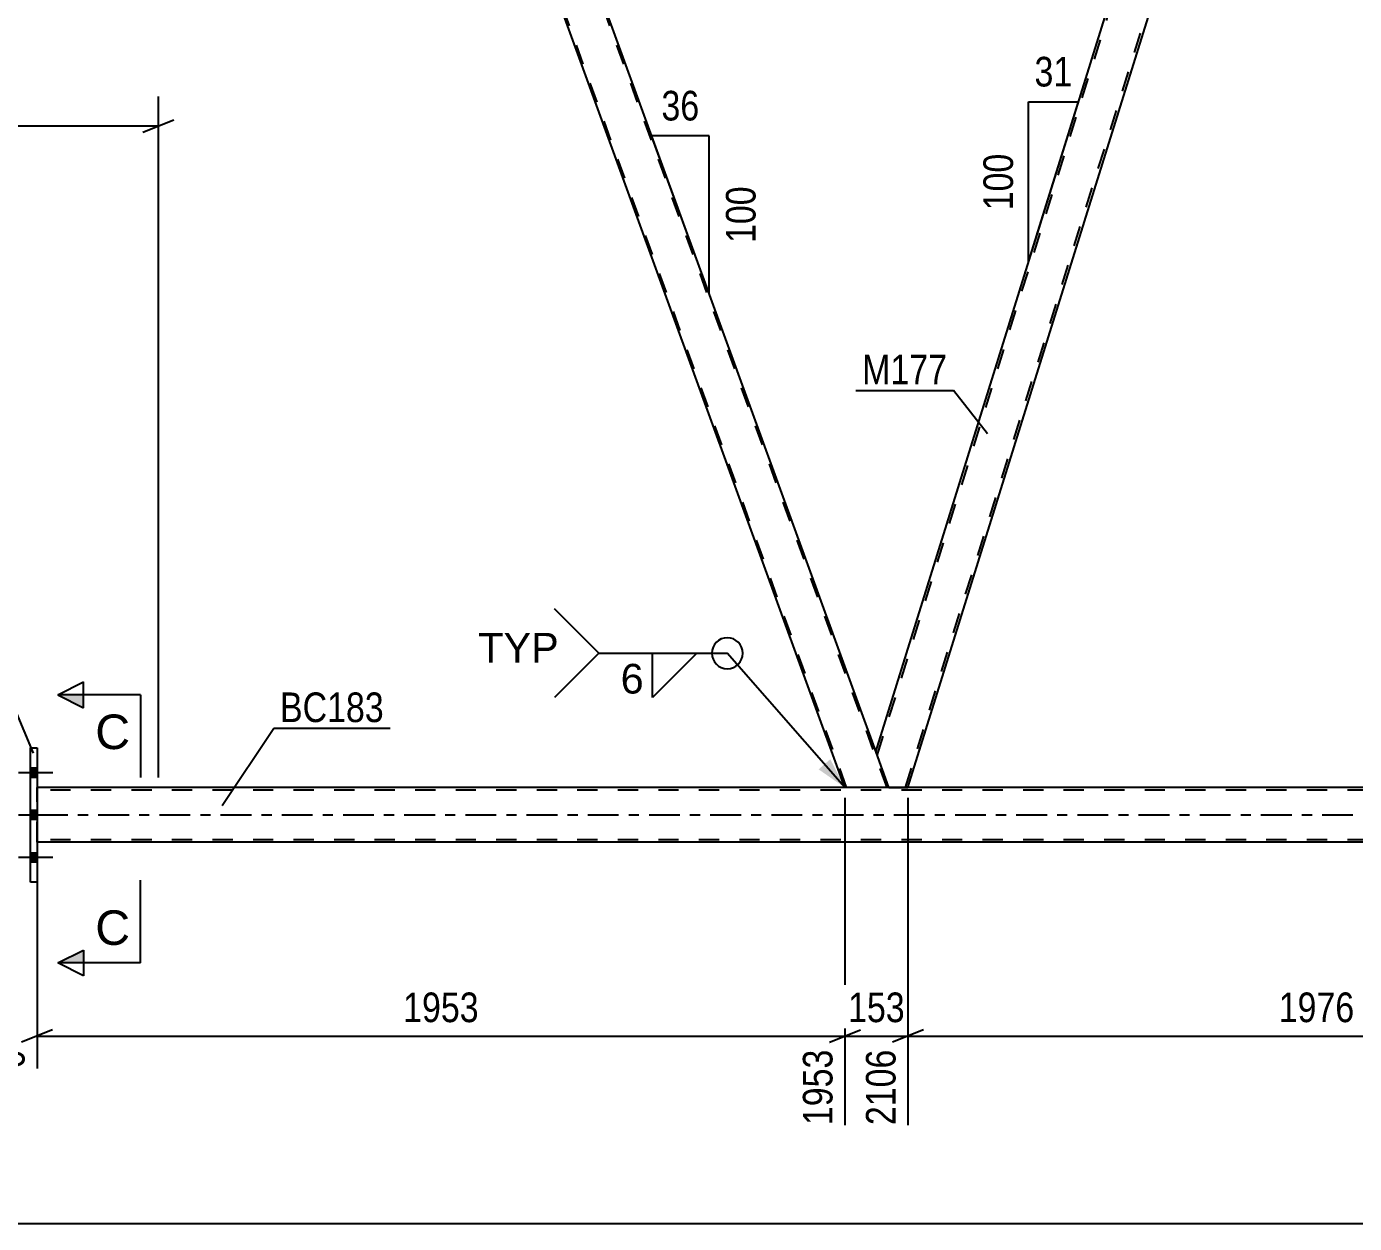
# Model space of a CAD drawing. Header units: millimetres. Extents: x -97 to 744, y -428 to 166.
# Drawn here: x 35.6 to 164, y -165.4 to -49.6 of the extents above; entities that cross this region are included whole.
import ezdxf

# ---------------------------------------------------------------- set-up
doc = ezdxf.new("R2010")
doc.units = ezdxf.units.MM
doc.linetypes.add('DXK_LINE_DOT2', pattern=[3.9198, 1.9599, -1.9599])
doc.linetypes.add('DXK_LINE_DOT3', pattern=[5.9187, 2.979, -0.9799, 0.9799, -0.9799])
doc.styles.add('Arial', font='ARIAL.TTF', dxfattribs={"height": 0.2})
doc.styles.add('Arial Narrow', font='ARIALN.TTF', dxfattribs={"height": 0.2})

# ---------------------------------------------------------------- blocks, each defined once
blk = doc.blocks.new('Part-814185529-3944 - 3717')
at = {"color": 2, "linetype": 'Continuous'}
for p, q in [((117.75, -119.75), (154.46, -2)), ((155.77, -2), (154.46, -2)), ((157.3, -6.2), (155.77, -2)), ((120.86, -123.22), (157.32, -6.25)), ((119.02, -123.22), (117.77, -119.8))]:
    blk.add_line(p, q, dxfattribs=at)
at = {"color": 7, "linetype": 'DXK_LINE_DOT2'}
for p, q in [((117.89, -120.12), (154.71, -2)), ((120.61, -123.22), (157.18, -5.88)), ((157.32, -6.25), (157.3, -6.2)), ((157.32, -6.25), (157.3, -6.2)), ((117.77, -119.8), (117.75, -119.75)), ((119.02, -123.22), (120.86, -123.22))]:
    blk.add_line(p, q, dxfattribs=at)
blk = doc.blocks.new('Part-814185529-3866 - 3717')
at = {"color": 7, "linetype": 'DXK_LINE_DOT2'}
for p, q in [((70.64, -2), (70.67, -2)), ((74.69, -2), (70.64, -2)), ((70.64, -2), (70.78, -2.4)), ((114.93, -123.22), (70.81, -2)), ((118.85, -123.22), (74.73, -2)), ((119.02, -123.22), (117.77, -119.8)), ((119.02, -123.22), (114.76, -123.22))]:
    blk.add_line(p, q, dxfattribs=at)
at = {"color": 2, "linetype": 'Continuous'}
for p, q in [((114.76, -123.22), (70.78, -2.4)), ((74.69, -2), (74.65, -2)), ((74.9, -2), (74.69, -2)), ((117.77, -119.8), (74.9, -2))]:
    blk.add_line(p, q, dxfattribs=at)
blk = doc.blocks.new('Part-814185529-3902 - 3717')
at = {"color": 2, "linetype": 'Continuous'}
for p, q in [((35.99, -132.36), (35.99, -119.36)), ((35.99, -119.36), (36.63, -119.36)), ((36.63, -119.36), (36.63, -132.36)), ((36.63, -132.36), (35.99, -132.36))]:
    blk.add_line(p, q, dxfattribs=at)
blk = doc.blocks.new('Part-814185529-3939 - 3717')
at = {"color": 7, "linetype": 'DXK_LINE_DOT3'}
blk.add_line((205.44, -132.62), (154.48, 7.4), dxfattribs=at)
at = {"color": 2, "linetype": 'Continuous'}
for p, q in [((160.03, -2), (155.77, -2)), ((202.4, -118.4), (160.03, -2)), ((198.14, -118.4), (157.3, -6.2))]:
    blk.add_line(p, q, dxfattribs=at)
at = {"color": 7, "linetype": 'DXK_LINE_DOT2'}
for p, q in [((155.77, -2), (157.3, -6.2)), ((200.06, -123.22), (155.94, -2)), ((203.98, -123.22), (159.86, -2)), ((199.89, -123.22), (198.14, -118.4)), ((204.15, -123.22), (202.4, -118.4)), ((204.15, -123.22), (199.89, -123.22))]:
    blk.add_line(p, q, dxfattribs=at)
blk = doc.blocks.new('Part-814185529-3957 - 3717')
at = {"color": 2, "linetype": 'Continuous'}
for p, q in [((195.43, -123.22), (36.63, -123.22)), ((195.43, -128.5), (36.63, -128.5))]:
    blk.add_line(p, q, dxfattribs=at)
at = {"color": 7, "linetype": 'DXK_LINE_DOT2'}
for p, q in [((36.63, -128.5), (36.63, -123.22)), ((651.37, -123.46), (36.63, -123.46)), ((651.37, -128.26), (36.63, -128.26))]:
    blk.add_line(p, q, dxfattribs=at)
at = {"color": 7, "linetype": 'DXK_LINE_DOT3'}
blk.add_line((36.63, -125.86), (651.37, -125.86), dxfattribs=at)
blk = doc.blocks.new('Bolt-814185529-4020 - 3717')
at = {"linetype": 'Continuous'}
for points in [[(36.63, -122.2), (36.63, -121.32), (35.99, -121.32), (35.99, -122.2)], [(36.63, -122.2), (36.63, -121.32), (35.99, -121.32), (35.99, -122.2)], [(36.63, -122.2), (36.63, -121.32), (35.99, -121.32), (35.99, -122.2)], [(36.63, -126.28), (36.63, -125.4), (35.99, -125.4), (35.99, -126.28)], [(36.63, -126.28), (36.63, -125.4), (35.99, -125.4), (35.99, -126.28)], [(36.63, -130.4), (36.63, -129.52), (35.99, -129.52), (35.99, -130.4)], [(36.63, -130.4), (36.63, -129.52), (35.99, -129.52), (35.99, -130.4)], [(36.63, -130.4), (36.63, -129.52), (35.99, -129.52), (35.99, -130.4)]]:
    blk.add_hatch(color=1, dxfattribs=at).paths.add_polyline_path(points)
at = {"color": 1, "linetype": 'Continuous'}
for p, q in [((34.83, -121.76), (38.15, -121.76)), ((34.83, -121.76), (38.15, -121.76)), ((34.83, -121.76), (38.15, -121.76)), ((35.99, -121.32), (36.63, -121.32)), ((35.99, -121.32), (36.63, -121.32)), ((35.99, -121.32), (36.63, -121.32)), ((35.99, -122.2), (36.63, -122.2)), ((35.99, -122.2), (36.63, -122.2)), ((35.99, -122.2), (36.63, -122.2)), ((34.83, -125.84), (38.15, -125.84)), ((34.83, -125.84), (38.15, -125.84)), ((35.99, -125.4), (36.63, -125.4)), ((35.99, -125.4), (36.63, -125.4)), ((35.99, -126.28), (36.63, -126.28)), ((35.99, -126.28), (36.63, -126.28)), ((35.99, -129.52), (36.63, -129.52)), ((35.99, -129.52), (36.63, -129.52)), ((35.99, -129.52), (36.63, -129.52)), ((34.83, -129.96), (38.15, -129.96)), ((34.83, -129.96), (38.15, -129.96)), ((34.83, -129.96), (38.15, -129.96)), ((35.99, -130.4), (36.63, -130.4)), ((35.99, -130.4), (36.63, -130.4)), ((35.99, -130.4), (36.63, -130.4))]:
    blk.add_line(p, q, dxfattribs=at)
blk = doc.blocks.new('StraightDimension-814185529-4783 - 3717')
at = {"color": 7, "linetype": 'Continuous'}
blk.add_line((-0.64, -165.37), (662.23, -165.37), dxfattribs=at)
blk = doc.blocks.new('StraightDimension-814185529-5057 - 3717')
at = {"color": 7, "linetype": 'Continuous'}
for p, q in [((0, -3), (0, -61.62)), ((48.37, -122.25), (48.37, -56.37)), ((1.5, -58.62), (-1.5, -59.82)), ((46.87, -59.82), (49.87, -58.62)), ((0, -59.22), (48.37, -59.22))]:
    blk.add_line(p, q, dxfattribs=at)
at = {"color": 0}
blk.add_wipeout([(28.44, -58.47), (28.44, -54.27), (19.93, -54.27), (19.93, -58.47)], dxfattribs=at)
at = {"color": 3, "style": 'Arial Narrow'}
blk.add_text('1433', height=2.863, dxfattribs=at).set_placement((20.53, -57.87))
blk = doc.blocks.new('StraightDimension-814185529-4559 - 3717')
at = {"color": 7, "linetype": 'Continuous'}
for p, q in [((114.76, -124.22), (114.76, -155.86)), ((36.63, -129.5), (36.63, -150.38)), ((38.13, -146.65), (35.13, -147.85)), ((36.63, -147.25), (114.76, -147.25)), ((113.26, -147.85), (116.26, -146.65))]:
    blk.add_line(p, q, dxfattribs=at)
at = {"color": 0}
blk.add_wipeout([(79.95, -146.5), (79.95, -142.3), (71.44, -142.3), (71.44, -146.5)], dxfattribs=at)
at = {"color": 3, "style": 'Arial Narrow'}
blk.add_text('1953', height=2.863, dxfattribs=at).set_placement((72.04, -145.9))
at = {"color": 0, "linetype": 'Continuous'}
for points in [[(36.03, -147.95), (31.83, -147.95), (31.83, -150.98), (36.03, -150.98)], [(114.16, -147.95), (109.96, -147.95), (109.96, -156.46), (114.16, -156.46)]]:
    blk.add_wipeout(points, dxfattribs=at)
at = {"color": 3, "linetype": 'Continuous', "style": 'Arial Narrow'}
for s, height, p in [('0', 2.86, (35.43, -150.38)), ('1953', 2.863, (113.56, -155.86))]:
    blk.add_text(s, height=height, rotation=90.0002, dxfattribs=at).set_placement(p)
blk = doc.blocks.new('StraightDimension-814185529-4571 - 3717')
at = {"color": 7, "linetype": 'Continuous'}
for p, q in [((114.76, -124.22), (114.76, -155.86)), ((120.86, -124.22), (120.86, -155.86)), ((113.26, -147.85), (116.26, -146.65)), ((114.76, -147.25), (120.86, -147.25)), ((122.36, -146.65), (119.36, -147.85))]:
    blk.add_line(p, q, dxfattribs=at)
at = {"color": 0}
blk.add_wipeout([(121.15, -146.5), (121.15, -142.3), (114.47, -142.3), (114.47, -146.5)], dxfattribs=at)
at = {"color": 0, "linetype": 'Continuous'}
blk.add_wipeout([(120.26, -147.95), (116.06, -147.95), (116.06, -156.46), (120.26, -156.46)], dxfattribs=at)
at = {"color": 3, "style": 'Arial Narrow'}
blk.add_text('153', height=2.863, dxfattribs=at).set_placement((115.07, -145.9))
at = {"color": 3, "linetype": 'Continuous', "style": 'Arial Narrow'}
blk.add_text('2106', height=2.863, rotation=90.0002, dxfattribs=at).set_placement((119.66, -155.86))
blk = doc.blocks.new('StraightDimension-814185529-4592 - 3717')
at = {"color": 7, "linetype": 'Continuous'}
for p, q in [((120.86, -124.22), (120.86, -155.86)), ((199.89, -124.22), (199.89, -155.86)), ((122.36, -146.65), (119.36, -147.85)), ((120.86, -147.25), (199.89, -147.25)), ((198.39, -147.85), (201.39, -146.65))]:
    blk.add_line(p, q, dxfattribs=at)
at = {"color": 0}
blk.add_wipeout([(164.63, -146.5), (164.63, -142.3), (156.12, -142.3), (156.12, -146.5)], dxfattribs=at)
at = {"color": 3, "style": 'Arial Narrow'}
blk.add_text('1976', height=2.863, dxfattribs=at).set_placement((156.72, -145.9))
at = {"color": 0, "linetype": 'Continuous'}
blk.add_wipeout([(199.29, -147.95), (195.09, -147.95), (195.09, -156.46), (199.29, -156.46)], dxfattribs=at)
at = {"color": 3, "linetype": 'Continuous', "style": 'Arial Narrow'}
blk.add_text('4082', height=2.863, rotation=90.0002, dxfattribs=at).set_placement((198.69, -155.86))
blk = doc.blocks.new('AngleDimension-814185529-12801 - 3717')
at = {"color": 7, "linetype": 'Continuous'}
for p, q in [((98.47, -66.77), (96.07, -60.19)), ((101.62, -60.19), (96.07, -60.19)), ((101.62, -75.41), (96.07, -60.19)), ((101.62, -75.41), (101.62, -60.19))]:
    blk.add_line(p, q, dxfattribs=at)
at = {"color": 0}
for points in [[(101.27, -59.29), (101.27, -55.09), (96.42, -55.09), (96.42, -59.29)], [(106.72, -64.46), (102.52, -64.46), (102.52, -71.14), (106.72, -71.14)]]:
    blk.add_wipeout(points, dxfattribs=at)
at = {"color": 3, "style": 'Arial Narrow'}
blk.add_text('36', height=2.863, dxfattribs=at).set_placement((97.02, -58.69))
blk.add_text('100', height=2.863, rotation=90.0002, dxfattribs=at).set_placement((106.12, -70.54))
blk = doc.blocks.new('AngleDimension-814185529-12815 - 3717')
at = {"color": 7, "linetype": 'Continuous'}
for p, q in [((132.52, -56.9), (137.34, -56.9)), ((132.52, -72.37), (137.34, -56.9)), ((132.52, -72.37), (132.52, -56.9)), ((133.26, -69.99), (137.34, -56.9))]:
    blk.add_line(p, q, dxfattribs=at)
at = {"color": 0}
for points in [[(137.36, -56), (137.36, -51.8), (132.5, -51.8), (132.5, -56)], [(131.62, -61.3), (127.42, -61.3), (127.42, -67.98), (131.62, -67.98)]]:
    blk.add_wipeout(points, dxfattribs=at)
at = {"color": 3, "style": 'Arial Narrow'}
blk.add_text('31', height=2.863, dxfattribs=at).set_placement((133.1, -55.4))
blk.add_text('100', height=2.863, rotation=90.0002, dxfattribs=at).set_placement((131.02, -67.38))
blk = doc.blocks.new('Mark-814185529-3940 - 3717')
at = {"color": 0}
blk.add_wipeout([(124.65, -84.21), (124.65, -81.21), (116.43, -81.21), (116.43, -84.21)], dxfattribs=at)
blk.add_wipeout([(124.65, -84.21), (124.65, -81.21), (116.43, -81.21), (116.43, -84.21)], dxfattribs=at)
at = {"color": 30, "linetype": 'Continuous'}
for p in [(115.83, -84.81), (128.54, -89)]:
    blk.add_line(p, (125.25, -84.81), dxfattribs=at)
at = {"color": 3, "style": 'Arial Narrow'}
blk.add_text('M177', height=2.863, dxfattribs=at).set_placement((116.43, -84.21))
blk = doc.blocks.new('Mark-814185529-3898 - 3717')
at = {"color": 0}
blk.add_wipeout([(31.82, -110.06), (31.82, -107.06), (23.78, -107.06), (23.78, -110.06)], dxfattribs=at)
blk.add_wipeout([(31.82, -110.06), (31.82, -107.06), (23.78, -107.06), (23.78, -110.06)], dxfattribs=at)
at = {"color": 30, "linetype": 'Continuous'}
for p in [(23.18, -110.66), (36.3, -119.89)]:
    blk.add_line(p, (32.42, -110.66), dxfattribs=at)
at = {"color": 3, "style": 'Arial Narrow'}
blk.add_text('SP19', height=2.863, dxfattribs=at).set_placement((23.78, -110.06))
blk = doc.blocks.new('Mark-814185529-3953 - 3717')
at = {"color": 0}
blk.add_wipeout([(70.18, -116.88), (70.18, -113.88), (60.13, -113.88), (60.13, -116.88)], dxfattribs=at)
blk.add_wipeout([(70.18, -116.88), (70.18, -113.88), (60.13, -113.88), (60.13, -116.88)], dxfattribs=at)
at = {"color": 30, "linetype": 'Continuous'}
for p, q in [((54.54, -124.94), (59.53, -117.48)), ((59.53, -117.48), (70.78, -117.48))]:
    blk.add_line(p, q, dxfattribs=at)
at = {"color": 3, "style": 'Arial Narrow'}
blk.add_text('BC183', height=2.863, dxfattribs=at).set_placement((60.13, -116.88))
blk = doc.blocks.new('WeldMark-814185529-5390 - 3717')
at = {"linetype": 'Continuous'}
blk.add_hatch(color=30, dxfattribs=at).paths.add_polyline_path([(113.35, -120.47), (114.76, -123.22), (112.22, -121.45)])
at = {"color": 3, "linetype": 'Continuous'}
for p, q in [((90.97, -110.22), (86.69, -105.93)), ((90.97, -110.22), (86.69, -114.51)), ((96.15, -110.22), (100.44, -110.22)), ((100.44, -110.22), (96.15, -114.51)), ((96.15, -114.51), (96.15, -110.22))]:
    blk.add_line(p, q, dxfattribs=at)
at = {"color": 30, "linetype": 'Continuous'}
for p in [(90.97, -110.22), (114.76, -123.22)]:
    blk.add_line(p, (103.39, -110.22), dxfattribs=at)
at = {"color": 3, "linetype": 'Continuous'}
for start, end in [(90, 270), (270, 90)]:
    blk.add_arc((103.39, -110.22), 1.5, start, end, dxfattribs=at)
at = {"color": 0}
blk.add_wipeout([(95.49, -114.32), (95.49, -110.92), (92.87, -110.92), (92.87, -114.32)], dxfattribs=at)
at = {"color": 3, "style": 'Arial'}
blk.add_text('6', height=2.87, dxfattribs=at).set_placement((93.07, -114.12))
at = {"color": 0, "linetype": 'Continuous'}
blk.add_wipeout([(87.07, -111.12), (87.07, -108.12), (79.3, -108.12), (79.3, -111.12)], dxfattribs=at)
blk.add_wipeout([(87.07, -111.12), (87.07, -108.12), (79.3, -108.12), (79.3, -111.12)], dxfattribs=at)
at = {"color": 3, "linetype": 'Continuous', "style": 'Arial'}
blk.add_text('TYP', height=2.865, dxfattribs=at).set_placement((79.3, -111.12))
blk = doc.blocks.new('SectionMark-814185529-12700 - 3717')
at = {"linetype": 'Continuous'}
for points in [[(41.13, -114.24), (41.13, -115.49), (38.63, -114.24)], [(41.13, -138.93), (41.13, -140.18), (38.63, -140.18)]]:
    blk.add_hatch(color=6, dxfattribs=at).paths.add_polyline_path(points)
at = {"color": 6, "linetype": 'Continuous'}
for p, q in [((38.63, -114.24), (41.13, -112.99)), ((41.13, -115.49), (41.13, -112.99)), ((46.63, -114.24), (38.63, -114.24)), ((38.63, -114.24), (41.13, -115.49)), ((46.63, -114.24), (46.63, -122.24)), ((46.63, -140.18), (46.63, -132.18)), ((38.63, -140.18), (41.13, -138.93)), ((41.13, -138.93), (41.13, -141.43)), ((46.63, -140.18), (38.63, -140.18)), ((41.13, -141.43), (38.63, -140.18))]:
    blk.add_line(p, q, dxfattribs=at)
at = {"color": 0, "linetype": 'Continuous'}
for points in [[(45.63, -119.49), (45.63, -115.99), (42.26, -115.99), (42.26, -119.49)], [(45.63, -138.43), (45.63, -134.93), (42.26, -134.93), (42.26, -138.43)]]:
    blk.add_wipeout(points, dxfattribs=at)
at = {"color": 3, "linetype": 'Continuous', "style": 'Arial'}
for p in [(42.26, -119.49), (42.26, -138.43)]:
    blk.add_text('C', height=3.34, dxfattribs=at).set_placement(p)

msp = doc.modelspace()

# ---------------------------------------------------------------- block references
for name in ['Part-814185529-3939 - 3717', 'Part-814185529-3866 - 3717', 'Part-814185529-3944 - 3717', 'Part-814185529-3902 - 3717', 'Bolt-814185529-4020 - 3717', 'Part-814185529-3957 - 3717']:
    msp.add_blockref(name, (0, 0))

# ---------------------------------------------------------------- next in the draw order: block references
msp.add_blockref('StraightDimension-814185529-4783 - 3717', (0, 0))

# ---------------------------------------------------------------- next in the draw order: block references
for name in ['StraightDimension-814185529-5057 - 3717', 'AngleDimension-814185529-12815 - 3717', 'AngleDimension-814185529-12801 - 3717', 'Mark-814185529-3940 - 3717', 'WeldMark-814185529-5390 - 3717', 'StraightDimension-814185529-4559 - 3717']:
    msp.add_blockref(name, (0, 0))

# ---------------------------------------------------------------- next in the draw order: block references
for name in ['Mark-814185529-3898 - 3717', 'SectionMark-814185529-12700 - 3717', 'Mark-814185529-3953 - 3717', 'StraightDimension-814185529-4571 - 3717']:
    msp.add_blockref(name, (0, 0))

# ---------------------------------------------------------------- next in the draw order: block references
msp.add_blockref('StraightDimension-814185529-4592 - 3717', (0, 0))

doc.saveas('drawing.dxf')
